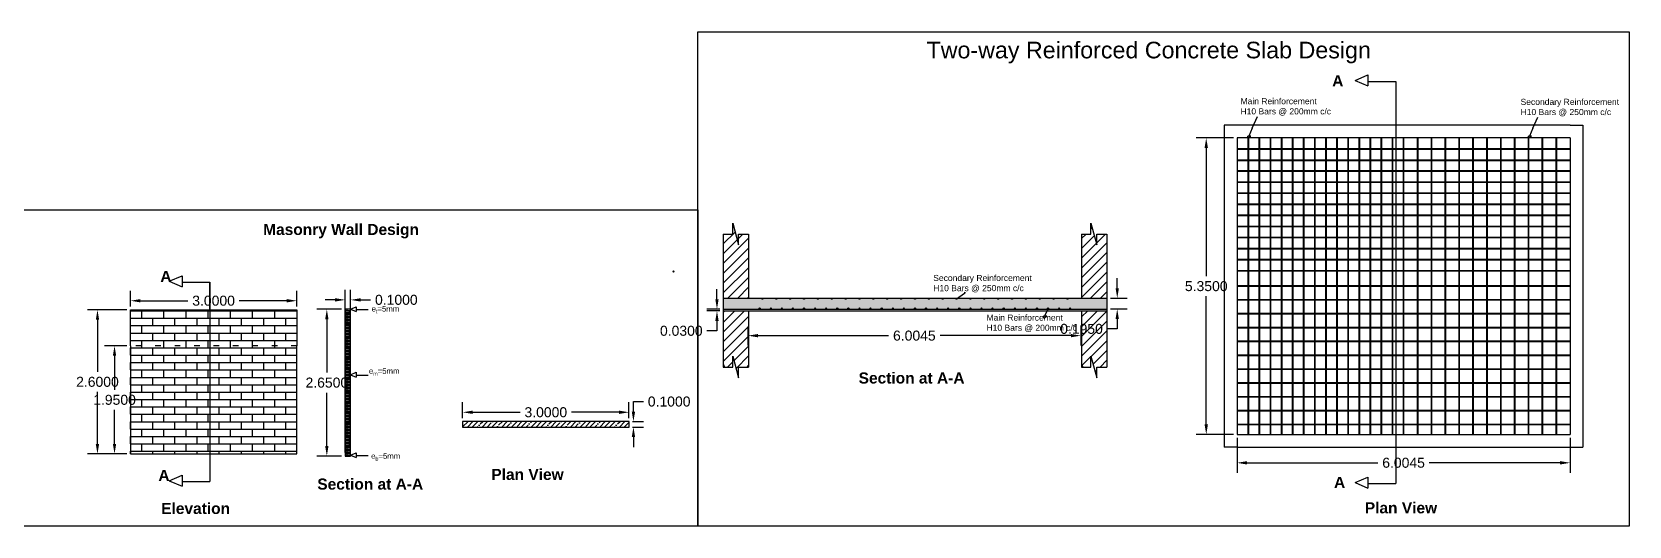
# Model space of a CAD drawing. Header units: inches. Extents: x 16.9 to 90.4, y 6.4 to 23.7.
# Drawn here: x 61.56 to 90.36, y 6.43 to 15.35 of the extents above; entities that cross this region are included whole.
import ezdxf

# ---------------------------------------------------------------- set-up
doc = ezdxf.new("R2010")
doc.units = ezdxf.units.IN
doc.header["$MEASUREMENT"] = 0
doc.linetypes.add('DOT', pattern=[0.25, 0, -0.25])
doc.styles.get("Standard").update_dxf_attribs({"font": 'arial.ttf'})
doc.dimstyles.get("Standard").update_dxf_attribs({"dimtxt": 0.18, "dimasz": 0.18, "dimexe": 0.18, "dimexo": 0.0625, "dimgap": 0.09, "dimtad": 0, "dimtih": 1, "dimtoh": 1, "dimdec": 4, "dimzin": 0, "dimdsep": 46, "dimtxsty": 'Standard', "dimcen": 0.09, "dimadec": 0, "dimazin": 0, "dimtfac": 1, "dimtdec": 4, "dimtofl": 0, "dimtmove": 0, "dimatfit": 3, "dimfxl": 1, "dimtolj": 1, "dimtzin": 0, "dimarcsym": 0})
pattern_1 = [(50, (-12.97173, -3.87998), (0.10758903, -0.00941282), [0.01125, -0.12375]), (355, (-12.97173, -3.87998), (-0.0208127, 0.11282882), [0.009, -0.099]), (100.45144, (-12.96277, -3.88076), (0.08677633, 0.103416), [0.00956103, -0.10517132]), (46.1842, (-12.97173, -3.84998), (0.1600862, -0.0248279), [0.016875, -0.185625]), (96.63564, (-12.95839, -3.85205), (0.1401993, 0.1461178), [0.01434155, -0.15775706]), (351.18416, (-12.97173, -3.84998), (0.1401993, 0.1461178), [0.0135, -0.1485]), (21, (-12.95673, -3.85748), (0.08953606, -0.06039283), [0.01125, -0.12375]), (326, (-12.95673, -3.85748), (0.0364973, 0.10877251), [0.009, -0.099]), (71.45144, (-12.94927, -3.86251), (0.12603336, 0.04837967), [0.00956103, -0.10517132]), (37.5, (-12.971733, -3.87998), (0.001823978, 0.049934078), [0, -0.0978, 0, -0.1005, 0, -0.099375]), (7.5, (-12.97173, -3.87998), (0.03946043, 0.059161757), [0, -0.0573, 0, -0.09555, 0, -0.037875]), (327.5, (-13.005183, -3.87998), (0.080073365, -0.00338323), [0, -0.0375, 0, -0.117, 0, -0.15525]), (317.5, (-13.02018, -3.87998), (0.087477925, 0.015015747), [0, -0.04875, 0, -0.0777, 0, -0.11025])]

# ---------------------------------------------------------------- blocks, each defined once
blk = doc.blocks.new('*D43')
at = {"color": 0, "lineweight": -2, "transparency": 16777216}
for p, q in [((63.276, 9.687), (62.873, 9.687)), ((63.053, 9.507), (63.053, 8.894)), ((63.053, 7.917), (63.053, 8.53)), ((63.276, 7.737), (62.873, 7.737))]:
    blk.add_line(p, q, dxfattribs=at)
at = {"color": 0, "transparency": 16777216}
for points in [[(63.023, 9.507), (63.083, 9.507), (63.053, 9.687)], [(63.023, 7.917), (63.083, 7.917), (63.053, 7.737)]]:
    blk.add_solid(points, dxfattribs=at)
at = {"layer": 'Defpoints', "color": 0, "transparency": 16777216}
for p in [(63.339, 9.687), (63.053, 7.737), (63.339, 7.737)]:
    blk.add_point(p, dxfattribs=at)
at = {"color": 0, "transparency": 16777216, "insert": (63.053, 8.712), "char_height": 0.18, "attachment_point": 5}
blk.add_mtext('\\A1;1.9500', dxfattribs=at)
blk = doc.blocks.new('*D44')
at = {"color": 0, "lineweight": -2, "transparency": 16777216}
for p, q in [((63.276, 10.337), (62.565, 10.337)), ((62.745, 10.157), (62.745, 9.219)), ((62.745, 7.917), (62.745, 8.855)), ((63.276, 7.737), (62.565, 7.737))]:
    blk.add_line(p, q, dxfattribs=at)
at = {"color": 0, "transparency": 16777216}
for points in [[(62.715, 10.157), (62.775, 10.157), (62.745, 10.337)], [(62.715, 7.917), (62.775, 7.917), (62.745, 7.737)]]:
    blk.add_solid(points, dxfattribs=at)
at = {"layer": 'Defpoints', "color": 0, "transparency": 16777216}
for p in [(63.339, 10.337), (62.745, 7.737), (63.339, 7.737)]:
    blk.add_point(p, dxfattribs=at)
at = {"color": 0, "transparency": 16777216, "insert": (62.745, 9.037), "char_height": 0.18, "attachment_point": 5}
blk.add_mtext('\\A1;2.6000', dxfattribs=at)
blk = doc.blocks.new('*D30')
at = {"color": 0, "lineweight": -2, "transparency": 16777216}
for p, q in [((63.339, 10.399), (63.339, 10.681)), ((66.339, 10.399), (66.339, 10.681)), ((63.519, 10.501), (64.375, 10.501)), ((66.159, 10.501), (65.302, 10.501))]:
    blk.add_line(p, q, dxfattribs=at)
at = {"color": 0, "transparency": 16777216}
for points in [[(63.519, 10.531), (63.519, 10.471), (63.339, 10.501)], [(66.159, 10.531), (66.159, 10.471), (66.339, 10.501)]]:
    blk.add_solid(points, dxfattribs=at)
at = {"layer": 'Defpoints', "color": 0, "transparency": 16777216}
for p in [(66.339, 10.501), (63.339, 10.337), (66.339, 10.337)]:
    blk.add_point(p, dxfattribs=at)
at = {"color": 0, "transparency": 16777216, "insert": (64.839, 10.501), "char_height": 0.18, "attachment_point": 5}
blk.add_mtext('\\A1;3.0000', dxfattribs=at)
blk = doc.blocks.new('*D31')
at = {"color": 0, "lineweight": -2, "transparency": 16777216}
for p, q in [((67.148, 10.348), (66.701, 10.348)), ((66.881, 10.168), (66.881, 9.205)), ((66.881, 7.878), (66.881, 8.841)), ((67.148, 7.698), (66.701, 7.698))]:
    blk.add_line(p, q, dxfattribs=at)
at = {"color": 0, "transparency": 16777216}
for points in [[(66.851, 10.168), (66.911, 10.168), (66.881, 10.348)], [(66.851, 7.878), (66.911, 7.878), (66.881, 7.698)]]:
    blk.add_solid(points, dxfattribs=at)
at = {"layer": 'Defpoints', "color": 0, "transparency": 16777216}
for p in [(67.21, 10.348), (66.881, 7.698), (67.21, 7.698)]:
    blk.add_point(p, dxfattribs=at)
at = {"color": 0, "transparency": 16777216, "insert": (66.881, 9.023), "char_height": 0.18, "attachment_point": 5}
blk.add_mtext('\\A1;2.6500', dxfattribs=at)
blk = doc.blocks.new('*D32')
at = {"color": 0, "lineweight": -2, "transparency": 16777216}
for p, q in [((69.329, 8.384), (69.329, 8.668)), ((72.329, 8.384), (72.329, 8.668)), ((69.509, 8.488), (70.366, 8.488)), ((72.149, 8.488), (71.293, 8.488))]:
    blk.add_line(p, q, dxfattribs=at)
at = {"color": 0, "transparency": 16777216}
for points in [[(69.509, 8.518), (69.509, 8.458), (69.329, 8.488)], [(72.149, 8.518), (72.149, 8.458), (72.329, 8.488)]]:
    blk.add_solid(points, dxfattribs=at)
at = {"layer": 'Defpoints', "color": 0, "transparency": 16777216}
for p in [(69.329, 8.488), (69.329, 8.321), (72.329, 8.321)]:
    blk.add_point(p, dxfattribs=at)
at = {"color": 0, "transparency": 16777216, "insert": (70.829, 8.488), "char_height": 0.18, "attachment_point": 5}
blk.add_mtext('\\A1;3.0000', dxfattribs=at)
blk = doc.blocks.new('*D33')
at = {"color": 0, "lineweight": -2, "transparency": 16777216}
for p, q in [((72.409, 8.501), (72.409, 8.681)), ((72.409, 8.681), (72.589, 8.681)), ((72.392, 8.321), (72.589, 8.321)), ((72.392, 8.221), (72.589, 8.221)), ((72.409, 8.041), (72.409, 7.861))]:
    blk.add_line(p, q, dxfattribs=at)
at = {"color": 0, "transparency": 16777216}
for points in [[(72.379, 8.501), (72.439, 8.501), (72.409, 8.321)], [(72.379, 8.041), (72.439, 8.041), (72.409, 8.221)]]:
    blk.add_solid(points, dxfattribs=at)
at = {"layer": 'Defpoints', "color": 0, "transparency": 16777216}
for p in [(72.329, 8.321), (72.329, 8.221), (72.409, 8.321)]:
    blk.add_point(p, dxfattribs=at)
at = {"color": 0, "transparency": 16777216, "insert": (73.053, 8.681), "char_height": 0.18, "attachment_point": 5}
blk.add_mtext('\\A1;0.1000', dxfattribs=at)
blk = doc.blocks.new('*D34')
at = {"color": 0, "lineweight": -2, "transparency": 16777216}
for p, q in [((67.21, 7.761), (67.21, 10.697)), ((67.31, 7.761), (67.31, 10.697)), ((67.03, 10.517), (66.85, 10.517)), ((67.49, 10.517), (67.67, 10.517))]:
    blk.add_line(p, q, dxfattribs=at)
at = {"color": 0, "transparency": 16777216}
for points in [[(67.03, 10.547), (67.03, 10.487), (67.21, 10.517)], [(67.49, 10.547), (67.49, 10.487), (67.31, 10.517)]]:
    blk.add_solid(points, dxfattribs=at)
at = {"layer": 'Defpoints', "color": 0, "transparency": 16777216}
for p in [(67.31, 10.517), (67.21, 7.698), (67.31, 7.698)]:
    blk.add_point(p, dxfattribs=at)
at = {"color": 0, "transparency": 16777216, "insert": (68.134, 10.517), "char_height": 0.18, "attachment_point": 5}
blk.add_mtext('\\A1;0.1000', dxfattribs=at)
blk = doc.blocks.new('*D29')
at = {"color": 0, "lineweight": -2, "transparency": 16777216}
for p, q in [((74.472, 10.038), (74.472, 9.691)), ((74.652, 9.871), (77.009, 9.871)), ((80.296, 9.871), (77.939, 9.871)), ((80.476, 10.038), (80.476, 9.691))]:
    blk.add_line(p, q, dxfattribs=at)
at = {"color": 0, "transparency": 16777216}
for points in [[(74.652, 9.901), (74.652, 9.841), (74.472, 9.871)], [(80.296, 9.901), (80.296, 9.841), (80.476, 9.871)]]:
    blk.add_solid(points, dxfattribs=at)
at = {"layer": 'Defpoints', "color": 0, "transparency": 16777216}
for p in [(74.472, 10.1), (80.476, 10.1), (80.476, 9.871)]:
    blk.add_point(p, dxfattribs=at)
at = {"color": 0, "transparency": 16777216, "insert": (77.474, 9.871), "char_height": 0.18, "attachment_point": 5}
blk.add_mtext('\\A1;6.0045', dxfattribs=at)
blk = doc.blocks.new('*D50')
at = {"color": 0, "lineweight": -2, "transparency": 16777216}
for p, q in [((81.132, 10.728), (81.132, 10.908)), ((81.008, 10.548), (81.312, 10.548)), ((81.008, 10.353), (81.312, 10.353)), ((81.132, 10.173), (81.132, 9.993)), ((81.132, 9.993), (80.952, 9.993))]:
    blk.add_line(p, q, dxfattribs=at)
at = {"color": 0, "transparency": 16777216}
for points in [[(81.102, 10.728), (81.162, 10.728), (81.132, 10.548)], [(81.102, 10.173), (81.162, 10.173), (81.132, 10.353)]]:
    blk.add_solid(points, dxfattribs=at)
at = {"layer": 'Defpoints', "color": 0, "transparency": 16777216}
for p in [(80.945, 10.548), (80.945, 10.353), (81.132, 10.353)]:
    blk.add_point(p, dxfattribs=at)
at = {"color": 0, "transparency": 16777216, "insert": (80.488, 9.993), "char_height": 0.18, "attachment_point": 5}
blk.add_mtext('\\A1;0.1950', dxfattribs=at)
blk = doc.blocks.new('*D51')
at = {"color": 0, "lineweight": -2, "transparency": 16777216}
for p, q in [((73.915, 10.528), (73.915, 10.708)), ((73.966, 10.348), (73.735, 10.348)), ((73.966, 10.318), (73.735, 10.318)), ((73.915, 10.138), (73.915, 9.958)), ((73.915, 9.958), (73.735, 9.958))]:
    blk.add_line(p, q, dxfattribs=at)
at = {"color": 0, "transparency": 16777216}
for points in [[(73.885, 10.528), (73.945, 10.528), (73.915, 10.348)], [(73.885, 10.138), (73.945, 10.138), (73.915, 10.318)]]:
    blk.add_solid(points, dxfattribs=at)
at = {"layer": 'Defpoints', "color": 0, "transparency": 16777216}
for p in [(73.915, 10.318), (74.028, 10.348), (74.028, 10.318)]:
    blk.add_point(p, dxfattribs=at)
at = {"color": 0, "transparency": 16777216, "insert": (73.272, 9.958), "char_height": 0.18, "attachment_point": 5}
blk.add_mtext('\\A1;0.0300', dxfattribs=at)
blk = doc.blocks.new('*D52')
at = {"color": 0, "lineweight": -2, "transparency": 16777216}
for p, q in [((83.292, 8.027), (83.292, 7.396)), ((89.297, 8.027), (89.297, 7.396)), ((83.472, 7.576), (85.83, 7.576)), ((89.117, 7.576), (86.759, 7.576))]:
    blk.add_line(p, q, dxfattribs=at)
at = {"color": 0, "transparency": 16777216}
for points in [[(83.472, 7.606), (83.472, 7.546), (83.292, 7.576)], [(89.117, 7.606), (89.117, 7.546), (89.297, 7.576)]]:
    blk.add_solid(points, dxfattribs=at)
at = {"layer": 'Defpoints', "color": 0, "transparency": 16777216}
for p in [(83.292, 8.089), (89.297, 8.089), (89.297, 7.576)]:
    blk.add_point(p, dxfattribs=at)
at = {"color": 0, "transparency": 16777216, "insert": (86.295, 7.576), "char_height": 0.18, "attachment_point": 5}
blk.add_mtext('\\A1;6.0045', dxfattribs=at)
blk = doc.blocks.new('*D53')
at = {"color": 0, "lineweight": -2, "transparency": 16777216}
for p, q in [((83.23, 13.439), (82.557, 13.439)), ((82.737, 13.259), (82.737, 10.946)), ((82.737, 8.269), (82.737, 10.582)), ((83.23, 8.089), (82.557, 8.089))]:
    blk.add_line(p, q, dxfattribs=at)
at = {"color": 0, "transparency": 16777216}
for points in [[(82.707, 13.259), (82.767, 13.259), (82.737, 13.439)], [(82.707, 8.269), (82.767, 8.269), (82.737, 8.089)]]:
    blk.add_solid(points, dxfattribs=at)
at = {"layer": 'Defpoints', "color": 0, "transparency": 16777216}
for p in [(83.292, 13.439), (82.737, 8.089), (83.292, 8.089)]:
    blk.add_point(p, dxfattribs=at)
at = {"color": 0, "transparency": 16777216, "insert": (82.737, 10.764), "char_height": 0.18, "attachment_point": 5}
blk.add_mtext('\\A1;5.3500', dxfattribs=at)

msp = doc.modelspace()

# ---------------------------------------------------------------- hatches: boundary and pattern name
at = {"transparency": 33554684}
h = msp.add_hatch(dxfattribs=at)
h.set_pattern_fill('ANSI31', color=256)
h.set_pattern_definition([(45, (-12.97173, -3.87998), (-0.08838835, 0.08838835), [])])
h.paths.add_polyline_path([(74.02844, 10.54815), (74.48468, 10.54815), (74.48468, 11.70315), (74.30506, 11.70315), (74.30506, 11.51248), (74.19826, 11.90082), (74.19826, 11.70315), (74.02844, 11.70315)])
h.paths.add_polyline_path([(74.02844, 9.36495), (74.05335, 9.30322), (74.19826, 9.30322), (74.19826, 9.50089), (74.30506, 9.11254), (74.30506, 9.30322), (74.48468, 9.30322), (74.48468, 10.31815), (74.02844, 10.31815)])
h.paths.add_polyline_path([(80.48918, 10.54815), (80.94542, 10.54815), (80.94542, 11.70315), (80.7658, 11.70315), (80.7658, 11.51248), (80.65901, 11.90082), (80.65901, 11.70315), (80.48918, 11.70315)])
h.paths.add_polyline_path([(80.48918, 9.36495), (80.51409, 9.30322), (80.65901, 9.30322), (80.65901, 9.50089), (80.7658, 9.11254), (80.7658, 9.30322), (80.94542, 9.30322), (80.94542, 10.31815), (80.48918, 10.31815)])
h = msp.add_hatch(dxfattribs=at)
h.set_pattern_fill('AR-CONC', color=256, scale=0.015)
h.set_pattern_definition(pattern_1)
h.paths.add_polyline_path([(80.94542, 10.54815), (74.02844, 10.54815), (74.02844, 10.35315), (80.94542, 10.35315)])
h = msp.add_hatch(dxfattribs=at)
h.set_pattern_fill('AR-CONC', color=256, scale=0.015)
h.set_pattern_definition(pattern_1)
h.paths.add_polyline_path([(80.94542, 10.54815), (74.48468, 10.54815), (74.48468, 10.35315), (80.94542, 10.35315)])
h = msp.add_hatch(dxfattribs=at)
h.set_pattern_fill('AR-BRSTD', color=256, scale=0.05)
h.set_pattern_definition([(0, (9.74223, -2.7496), (0, 0.13335), []), (90, (9.74223, -2.7496), (-0.2, 0.13335), [0.13335, -0.13335])])
h.paths.add_polyline_path([(64.77022, 9.68666), (63.33859, 9.68666), (63.33859, 7.73666), (64.77022, 7.73666)])
h.paths.add_polyline_path([(66.33859, 9.68666), (64.77022, 9.68666), (64.77022, 7.73666), (66.33859, 7.73666)])
h.paths.add_polyline_path([(64.77022, 10.33666), (63.33859, 10.33666), (63.33859, 9.68666), (64.77022, 9.68666)])
h.paths.add_polyline_path([(66.33859, 10.33666), (64.77022, 10.33666), (64.77022, 9.68666), (66.33859, 9.68666)])
h = msp.add_hatch(dxfattribs=at)
h.set_pattern_fill('AR-BRSTD', color=256, scale=0.01)
h.set_pattern_definition([(0, (7.410066, -1.197195), (0, 0.02667), []), (90, (7.410066, -1.197195), (-0.04, 0.02667), [0.02667, -0.02667])])
h.paths.add_polyline_path([(67.21027, 7.69801), (67.31027, 7.69801), (67.31027, 10.34801), (67.21027, 10.34801)])
h = msp.add_hatch(dxfattribs=at)
h.set_pattern_fill('ANSI35', color=256, scale=0.5)
h.set_pattern_definition([(45, (9.74223, -2.7496), (-0.08838835, 0.08838835), []), (45, (9.83061, -2.7496), (-0.08838835, 0.08838835), [0.15625, -0.03125, 0, -0.03125])])
h.paths.add_polyline_path([(72.32939, 8.22145), (72.32939, 8.32145), (69.32939, 8.32145), (69.32939, 8.22145)])

# ---------------------------------------------------------------- linework, layer by layer
for p, q in [((85.41982, 14.4752), (85.65297, 14.57632)), ((85.41982, 14.4752), (85.65297, 14.37776)), ((85.65297, 14.57632), (85.65297, 14.37776)), ((85.65297, 14.46015), (86.15297, 14.46015)), ((86.15297, 14.46015), (86.15297, 7.20302)), ((83.56601, 13.61625), (83.6603, 13.82864)), ((83.06237, 13.66912), (83.06237, 7.85912)), ((83.29237, 13.66912), (83.06237, 13.66912)), ((89.29687, 13.66912), (83.29237, 13.66912)), ((83.56601, 13.61625), (83.50278, 13.47382)), ((88.62798, 13.61643), (88.56475, 13.474)), ((88.62798, 13.61643), (88.71668, 13.81622)), ((89.29687, 13.66912), (89.52687, 13.66912)), ((89.52687, 13.66912), (89.52687, 7.85912)), ((83.29237, 13.43912), (83.29237, 8.08912)), ((89.29687, 13.43912), (83.29237, 13.43912)), ((89.29687, 13.43912), (83.29237, 13.43912)), ((83.48737, 13.43912), (83.48671, 13.47382)), ((83.5412, 13.47382), (83.48671, 13.47382)), ((83.48737, 13.43912), (83.5412, 13.47382)), ((83.48737, 13.43912), (83.48737, 13.23412)), ((83.49737, 13.43912), (83.49737, 13.23412)), ((83.68737, 13.43912), (83.68737, 13.24412)), ((83.69737, 13.43912), (83.69737, 13.24412)), ((83.88737, 13.43912), (83.88737, 8.08912)), ((83.89737, 13.43912), (83.89737, 8.08912)), ((84.08737, 13.43912), (84.08737, 8.08912)), ((84.09737, 13.43912), (84.09737, 8.08912)), ((84.28737, 13.43912), (84.28737, 8.08912)), ((84.29737, 13.43912), (84.29737, 8.08912)), ((84.48737, 13.43912), (84.48737, 8.08912)), ((84.49737, 13.43912), (84.49737, 8.08912)), ((84.68737, 13.43912), (84.68737, 8.08912)), ((84.69737, 13.43912), (84.69737, 8.08912)), ((84.69737, 13.43912), (84.69737, 8.08912)), ((84.88737, 13.43912), (84.88737, 8.08912)), ((84.89737, 13.43912), (84.89737, 8.08912)), ((85.08737, 13.43912), (85.08737, 8.08912)), ((85.09737, 13.43912), (85.09737, 8.08912)), ((85.28737, 13.43912), (85.28737, 8.08912)), ((85.29737, 13.43912), (85.29737, 8.08912)), ((85.48737, 13.43912), (85.48737, 8.08912)), ((85.49737, 13.43912), (85.49737, 8.08912)), ((85.49737, 13.43912), (85.49737, 8.08912)), ((85.68737, 13.43912), (85.68737, 8.08912)), ((85.69737, 13.43912), (85.69737, 8.08912)), ((85.88737, 13.43912), (85.88737, 8.08912)), ((85.89737, 13.43912), (85.89737, 8.08912)), ((86.08737, 13.43912), (86.08737, 8.08912)), ((86.09737, 13.43912), (86.09737, 8.08912)), ((86.28462, 13.43912), (86.28462, 8.08912)), ((86.29462, 13.43912), (86.29462, 8.08912)), ((86.53962, 13.43912), (86.53962, 8.08912)), ((86.54962, 13.43912), (86.54962, 8.08912)), ((86.78962, 13.43912), (86.78962, 8.08912)), ((86.79962, 13.43912), (86.79962, 8.08912)), ((87.03962, 13.43912), (87.03962, 8.08912)), ((87.04962, 13.43912), (87.04962, 8.08912)), ((87.28962, 13.43912), (87.28962, 8.08912)), ((87.29962, 13.43912), (87.29962, 8.08912)), ((87.53962, 13.43912), (87.53962, 8.08912)), ((87.54962, 13.43912), (87.54962, 8.08912)), ((87.78962, 13.43912), (87.78962, 8.08912)), ((87.79962, 13.43912), (87.79962, 8.08912)), ((88.03962, 13.43912), (88.03962, 8.08912)), ((88.04962, 13.43912), (88.04962, 8.08912)), ((88.28962, 13.43912), (88.28962, 8.08912)), ((88.29962, 13.43912), (88.29962, 8.08912)), ((88.53962, 13.43912), (88.53962, 8.08912)), ((88.54935, 13.4393), (88.54868, 13.474)), ((88.60317, 13.474), (88.54868, 13.474)), ((88.54935, 13.4393), (88.60317, 13.474)), ((88.54962, 13.43912), (88.54962, 8.08912)), ((88.78962, 13.43912), (88.78962, 8.08912)), ((88.79962, 13.43912), (88.79962, 8.08912)), ((89.03962, 13.43912), (89.03962, 8.08912)), ((89.04962, 13.43912), (89.04962, 8.08912)), ((89.29687, 13.43912), (89.29687, 8.08912)), ((83.48737, 13.24412), (83.29237, 13.24412)), ((83.48737, 13.23412), (83.29237, 13.23412)), ((89.29687, 13.03912), (83.29237, 13.03912)), ((89.29687, 13.02912), (83.29237, 13.02912)), ((83.68737, 13.24412), (83.48737, 13.24412)), ((83.48737, 13.23412), (83.48737, 8.08912)), ((83.68737, 13.23412), (83.48737, 13.23412)), ((83.49737, 13.23412), (83.49737, 8.08912)), ((83.68737, 13.23412), (83.68737, 8.08912)), ((89.29687, 13.24412), (83.69737, 13.24412)), ((83.69737, 13.23412), (83.69737, 8.08912)), ((89.29687, 13.23412), (83.69737, 13.23412)), ((89.29687, 12.84412), (83.29237, 12.84412)), ((89.29687, 12.83412), (83.29237, 12.83412)), ((89.29687, 12.64412), (83.29237, 12.64412)), ((89.29687, 12.63412), (83.29237, 12.63412)), ((89.29687, 12.44412), (83.29237, 12.44412)), ((89.29687, 12.43412), (83.29237, 12.43412)), ((89.29687, 12.24412), (83.29237, 12.24412)), ((89.29687, 12.23412), (83.29237, 12.23412)), ((74.19826, 11.70315), (74.19826, 11.90082)), ((74.19826, 11.90082), (74.30506, 11.51248)), ((80.65901, 11.70315), (80.65901, 11.90082)), ((80.65901, 11.90082), (80.7658, 11.51248)), ((89.29687, 12.04412), (83.29237, 12.04412)), ((89.29687, 12.03412), (83.29237, 12.03412)), ((89.29687, 11.84412), (83.29237, 11.84412)), ((89.29687, 11.83412), (83.29237, 11.83412)), ((74.02844, 11.70315), (74.02844, 9.30322)), ((74.02844, 11.70315), (74.19826, 11.70315)), ((74.30506, 11.70315), (74.48468, 11.70315)), ((74.30506, 11.51248), (74.30506, 11.70315)), ((74.48468, 11.70315), (74.48468, 10.54815)), ((74.48468, 11.70315), (74.48482, 11.70315)), ((80.48918, 11.70315), (80.48918, 10.54815)), ((80.48918, 11.70315), (80.65901, 11.70315)), ((80.7658, 11.70315), (80.94542, 11.70315)), ((80.7658, 11.51248), (80.7658, 11.70315)), ((80.94542, 11.70315), (80.94542, 10.57315)), ((80.94542, 11.70315), (80.94542, 9.30322)), ((80.94542, 11.70315), (80.94556, 11.70315)), ((89.29687, 11.64412), (83.29237, 11.64412)), ((89.29687, 11.63412), (83.29237, 11.63412)), ((89.29687, 11.44412), (83.29237, 11.44412)), ((89.29687, 11.43412), (83.29237, 11.43412)), ((89.29687, 11.24412), (83.29237, 11.24412)), ((89.29687, 11.23412), (83.29237, 11.23412)), ((64.03707, 10.85171), (64.27022, 10.95283)), ((64.27022, 10.95283), (64.27022, 10.75427)), ((73.12134, 11.02984), (73.14134, 11.02984)), ((73.13134, 11.02984), (73.13134, 11.03984)), ((73.13134, 11.02984), (73.13134, 11.01984)), ((89.29687, 11.04412), (83.29237, 11.04412)), ((89.29687, 11.03412), (83.29237, 11.03412)), ((64.03707, 10.85171), (64.27022, 10.75427)), ((64.27022, 10.83666), (64.77022, 10.83666)), ((64.77022, 10.83666), (64.77022, 7.23666)), ((64.77022, 10.33666), (64.77022, 10.83666)), ((89.29687, 10.76912), (83.29237, 10.76912)), ((89.29687, 10.75912), (83.29237, 10.75912)), ((67.31027, 10.34801), (67.41083, 10.39162)), ((67.41083, 10.39162), (67.41083, 10.30598)), ((74.02844, 10.54815), (80.94542, 10.54815)), ((74.68468, 10.36315), (74.68468, 10.37315)), ((74.72468, 10.53819), (74.74468, 10.53819)), ((74.73468, 10.53819), (74.73468, 10.54819)), ((74.73468, 10.53819), (74.73468, 10.52819)), ((74.88468, 10.36315), (74.88468, 10.37315)), ((74.97468, 10.53819), (74.99468, 10.53819)), ((74.98468, 10.53819), (74.98468, 10.54819)), ((74.98468, 10.53819), (74.98468, 10.52819)), ((75.08468, 10.36315), (75.08468, 10.37315)), ((75.22468, 10.53819), (75.24468, 10.53819)), ((75.23468, 10.53819), (75.23468, 10.54819)), ((75.23468, 10.53819), (75.23468, 10.52819)), ((75.28468, 10.36315), (75.28468, 10.37315)), ((75.47468, 10.53819), (75.49468, 10.53819)), ((75.48468, 10.53819), (75.48468, 10.54819)), ((75.48468, 10.53819), (75.48468, 10.52819)), ((75.48468, 10.36315), (75.48468, 10.37315)), ((75.68468, 10.36315), (75.68468, 10.37315)), ((75.72468, 10.53819), (75.74468, 10.53819)), ((75.73468, 10.53819), (75.73468, 10.54819)), ((75.73468, 10.53819), (75.73468, 10.52819)), ((75.88468, 10.36315), (75.88468, 10.37315)), ((75.97468, 10.53819), (75.99468, 10.53819)), ((75.98468, 10.53819), (75.98468, 10.54819)), ((75.98468, 10.53819), (75.98468, 10.52819)), ((76.08468, 10.36315), (76.08468, 10.37315)), ((76.22468, 10.53819), (76.24468, 10.53819)), ((76.23468, 10.53819), (76.23468, 10.54819)), ((76.23468, 10.53819), (76.23468, 10.52819)), ((76.28468, 10.36315), (76.28468, 10.37315)), ((76.47468, 10.53819), (76.49468, 10.53819)), ((76.48468, 10.53819), (76.48468, 10.54819)), ((76.48468, 10.53819), (76.48468, 10.52819)), ((76.48468, 10.36315), (76.48468, 10.37315)), ((76.68468, 10.36315), (76.68468, 10.37315)), ((76.72468, 10.53819), (76.74468, 10.53819)), ((76.73468, 10.53819), (76.73468, 10.54819)), ((76.73468, 10.53819), (76.73468, 10.52819)), ((76.88468, 10.36315), (76.88468, 10.37315)), ((76.97468, 10.53819), (76.99468, 10.53819)), ((76.98468, 10.53819), (76.98468, 10.54819)), ((76.98468, 10.53819), (76.98468, 10.52819)), ((77.08468, 10.36315), (77.08468, 10.37315)), ((77.22468, 10.53819), (77.24468, 10.53819)), ((77.23468, 10.53819), (77.23468, 10.54819)), ((77.23468, 10.53819), (77.23468, 10.52819)), ((77.28468, 10.36315), (77.28468, 10.37315)), ((77.47468, 10.53819), (77.49468, 10.53819)), ((77.48468, 10.53819), (77.48468, 10.54819)), ((77.48468, 10.53819), (77.48468, 10.52819)), ((77.48468, 10.36315), (77.48468, 10.37315)), ((77.68468, 10.36315), (77.68468, 10.37315)), ((77.72468, 10.53819), (77.74468, 10.53819)), ((77.73468, 10.53819), (77.73468, 10.54819)), ((77.73468, 10.53819), (77.73468, 10.52819)), ((77.88468, 10.36315), (77.88468, 10.37315)), ((77.97468, 10.53819), (77.99468, 10.53819)), ((77.98468, 10.53819), (77.98468, 10.54819)), ((77.98468, 10.53819), (77.98468, 10.52819)), ((78.08468, 10.36315), (78.08468, 10.37315)), ((78.22468, 10.53819), (78.24468, 10.53819)), ((78.23432, 10.53756), (78.37591, 10.64082)), ((78.23468, 10.53819), (78.23468, 10.54819)), ((78.23468, 10.53819), (78.23468, 10.52819)), ((78.28468, 10.36315), (78.28468, 10.37315)), ((78.38574, 10.64793), (78.36981, 10.64345)), ((78.37217, 10.64509), (78.38179, 10.63411)), ((78.3878, 10.64949), (78.38179, 10.63411)), ((78.47468, 10.53819), (78.49468, 10.53819)), ((78.48468, 10.53819), (78.48468, 10.54819)), ((78.48468, 10.53819), (78.48468, 10.52819)), ((78.48468, 10.36315), (78.48468, 10.37315)), ((78.68468, 10.36315), (78.68468, 10.37315)), ((78.72468, 10.53819), (78.74468, 10.53819)), ((78.73468, 10.53819), (78.73468, 10.54819)), ((78.73468, 10.53819), (78.73468, 10.52819)), ((78.88468, 10.36315), (78.88468, 10.37315)), ((78.97468, 10.53819), (78.99468, 10.53819)), ((78.98468, 10.53819), (78.98468, 10.54819)), ((78.98468, 10.53819), (78.98468, 10.52819)), ((79.08468, 10.36315), (79.08468, 10.37315)), ((79.22468, 10.53819), (79.24468, 10.53819)), ((79.23468, 10.53819), (79.23468, 10.54819)), ((79.23468, 10.53819), (79.23468, 10.52819)), ((79.28468, 10.36315), (79.28468, 10.37315)), ((79.47468, 10.53819), (79.49468, 10.53819)), ((79.48468, 10.53819), (79.48468, 10.54819)), ((79.48468, 10.53819), (79.48468, 10.52819)), ((79.48468, 10.36315), (79.48468, 10.37315)), ((79.68468, 10.36315), (79.68468, 10.37315)), ((79.72468, 10.53819), (79.74468, 10.53819)), ((79.73468, 10.53819), (79.73468, 10.54819)), ((79.73468, 10.53819), (79.73468, 10.52819)), ((79.88468, 10.36315), (79.88468, 10.37315)), ((79.97468, 10.53819), (79.99468, 10.53819)), ((79.98468, 10.53819), (79.98468, 10.54819)), ((79.98468, 10.53819), (79.98468, 10.52819)), ((80.08468, 10.36315), (80.08468, 10.37315)), ((80.22468, 10.53819), (80.24468, 10.53819)), ((80.23468, 10.53819), (80.23468, 10.54819)), ((80.23468, 10.53819), (80.23468, 10.52819)), ((80.28468, 10.36315), (80.28468, 10.37315)), ((89.29687, 10.51912), (83.29237, 10.51912)), ((89.29687, 10.50912), (83.29237, 10.50912)), ((63.33859, 9.68666), (63.33859, 10.33666)), ((63.33859, 10.33666), (66.33859, 10.33666)), ((66.33859, 10.33666), (66.33859, 9.68666)), ((67.31027, 10.34801), (67.41083, 10.30598)), ((67.41083, 10.34152), (67.6265, 10.34152)), ((74.02844, 10.34815), (80.94542, 10.34815)), ((74.02844, 10.31815), (80.94542, 10.31815)), ((74.48468, 10.31815), (74.48468, 9.30322)), ((74.67468, 10.36315), (74.69468, 10.36315)), ((74.68468, 10.35315), (74.68468, 10.36315)), ((74.68468, 10.36315), (74.68468, 10.35315)), ((74.68468, 10.35315), (74.68468, 10.35315)), ((74.87468, 10.36315), (74.89468, 10.36315)), ((74.88468, 10.36315), (74.88468, 10.35315)), ((75.07468, 10.36315), (75.09468, 10.36315)), ((75.08468, 10.36315), (75.08468, 10.35315)), ((75.27468, 10.36315), (75.29468, 10.36315)), ((75.28468, 10.36315), (75.28468, 10.35315)), ((75.47468, 10.36315), (75.49468, 10.36315)), ((75.48468, 10.36315), (75.48468, 10.35315)), ((75.67468, 10.36315), (75.69468, 10.36315)), ((75.68468, 10.36315), (75.68468, 10.35315)), ((75.87468, 10.36315), (75.89468, 10.36315)), ((75.88468, 10.36315), (75.88468, 10.35315)), ((76.07468, 10.36315), (76.09468, 10.36315)), ((76.08468, 10.36315), (76.08468, 10.35315)), ((76.27468, 10.36315), (76.29468, 10.36315)), ((76.28468, 10.36315), (76.28468, 10.35315)), ((76.47468, 10.36315), (76.49468, 10.36315)), ((76.48468, 10.36315), (76.48468, 10.35315)), ((76.67468, 10.36315), (76.69468, 10.36315)), ((76.68468, 10.36315), (76.68468, 10.35315)), ((76.87468, 10.36315), (76.89468, 10.36315)), ((76.88468, 10.36315), (76.88468, 10.35315)), ((77.07468, 10.36315), (77.09468, 10.36315)), ((77.08468, 10.36315), (77.08468, 10.35315)), ((77.27468, 10.36315), (77.29468, 10.36315)), ((77.28468, 10.36315), (77.28468, 10.35315)), ((77.47468, 10.36315), (77.49468, 10.36315)), ((77.48468, 10.36315), (77.48468, 10.35315)), ((77.67468, 10.36315), (77.69468, 10.36315)), ((77.68468, 10.36315), (77.68468, 10.35315)), ((77.87468, 10.36315), (77.89468, 10.36315)), ((77.88468, 10.36315), (77.88468, 10.35315)), ((78.07468, 10.36315), (78.09468, 10.36315)), ((78.08468, 10.36315), (78.08468, 10.35315)), ((78.27468, 10.36315), (78.29468, 10.36315)), ((78.28468, 10.36315), (78.28468, 10.35315)), ((78.47468, 10.36315), (78.49468, 10.36315)), ((78.48468, 10.36315), (78.48468, 10.35315)), ((78.67468, 10.36315), (78.69468, 10.36315)), ((78.68468, 10.36315), (78.68468, 10.35315)), ((78.87468, 10.36315), (78.89468, 10.36315)), ((78.88468, 10.36315), (78.88468, 10.35315)), ((79.07468, 10.36315), (79.09468, 10.36315)), ((79.08468, 10.36315), (79.08468, 10.35315)), ((79.27468, 10.36315), (79.29468, 10.36315)), ((79.28468, 10.36315), (79.28468, 10.35315)), ((79.47468, 10.36315), (79.49468, 10.36315)), ((79.48468, 10.36315), (79.48468, 10.35315)), ((79.67468, 10.36315), (79.69468, 10.36315)), ((79.68468, 10.36315), (79.68468, 10.35315)), ((79.80604, 10.18602), (79.80538, 10.22072)), ((79.85987, 10.22072), (79.80538, 10.22072)), ((79.80604, 10.18602), (79.85987, 10.22072)), ((79.88468, 10.36315), (79.82145, 10.22072)), ((79.87468, 10.36315), (79.89468, 10.36315)), ((79.88468, 10.36315), (79.88468, 10.35315)), ((80.07468, 10.36315), (80.09468, 10.36315)), ((80.08468, 10.36315), (80.08468, 10.35315)), ((80.27468, 10.36315), (80.29468, 10.36315)), ((80.28468, 10.36315), (80.28468, 10.35315)), ((80.48918, 10.31815), (80.48918, 9.30322)), ((89.29687, 10.26912), (83.29237, 10.26912)), ((89.29687, 10.25912), (83.29237, 10.25912)), ((89.29687, 10.01912), (83.29237, 10.01912)), ((89.29687, 10.00912), (83.29237, 10.00912)), ((63.33859, 9.68666), (63.33859, 7.73666)), ((66.33859, 7.73666), (66.33859, 9.68666)), ((89.29687, 9.76912), (83.29237, 9.76912)), ((89.29687, 9.75912), (83.29237, 9.75912)), ((89.29687, 9.51912), (83.29237, 9.51912)), ((89.29687, 9.50912), (83.29237, 9.50912)), ((74.02844, 9.30322), (74.19826, 9.30322)), ((74.02868, 9.36434), (74.05335, 9.30322)), ((74.19826, 9.30322), (74.19826, 9.50089)), ((74.19826, 9.50089), (74.30506, 9.11254)), ((74.30506, 9.30322), (74.48468, 9.30322)), ((74.30506, 9.11254), (74.30506, 9.30322)), ((80.48918, 9.30322), (80.65901, 9.30322)), ((80.48942, 9.36434), (80.51409, 9.30322)), ((80.65901, 9.30322), (80.65901, 9.50089)), ((80.65901, 9.50089), (80.7658, 9.11254)), ((80.7658, 9.30322), (80.94542, 9.30322)), ((80.7658, 9.11254), (80.7658, 9.30322)), ((89.29687, 9.26912), (83.29237, 9.26912)), ((89.29687, 9.25912), (83.29237, 9.25912)), ((67.31027, 9.16686), (67.41083, 9.21047)), ((67.31027, 9.16686), (67.41083, 9.12483)), ((67.41083, 9.21047), (67.41083, 9.12483)), ((67.41083, 9.16037), (67.6265, 9.16037)), ((89.29687, 9.01912), (83.29237, 9.01912)), ((89.29687, 9.00912), (83.29237, 9.00912)), ((89.29687, 8.76912), (83.29237, 8.76912)), ((89.29687, 8.75912), (83.29237, 8.75912)), ((89.29687, 8.51912), (83.29237, 8.51912)), ((89.29687, 8.50912), (83.29237, 8.50912)), ((72.32939, 8.32145), (69.32939, 8.32145)), ((69.32939, 8.32145), (69.32939, 8.22145)), ((69.32939, 8.22145), (72.32939, 8.22145)), ((72.32939, 8.22145), (72.32939, 8.32145)), ((89.29687, 8.26912), (83.29237, 8.26912)), ((89.29687, 8.25912), (83.29237, 8.25912)), ((83.29237, 8.08912), (89.29687, 8.08912)), ((83.29237, 7.85912), (83.06237, 7.85912)), ((83.29237, 7.85912), (89.29687, 7.85912)), ((89.29687, 7.85912), (89.52687, 7.85912)), ((63.33859, 7.73666), (66.33859, 7.73666)), ((67.31027, 7.71272), (67.41083, 7.75633)), ((67.31027, 7.71272), (67.41083, 7.67069)), ((67.41083, 7.75633), (67.41083, 7.67069)), ((67.41083, 7.70623), (67.6265, 7.70623)), ((64.03707, 7.25171), (64.27022, 7.35283)), ((64.03707, 7.25171), (64.27022, 7.15427)), ((64.27022, 7.35283), (64.27022, 7.15427)), ((64.27022, 7.23666), (64.77022, 7.23666)), ((85.41982, 7.21806), (85.65297, 7.31918)), ((85.41982, 7.21806), (85.65297, 7.12063)), ((85.65297, 7.31918), (85.65297, 7.12063)), ((85.65297, 7.20302), (86.15297, 7.20302))]:
    msp.add_line(p, q)
at = {"linetype": 'DOT'}
msp.add_line((66.33859, 9.68666), (63.33859, 9.68666), dxfattribs=at)
for points in [[(73.56972, 15.35365), (90.36045, 15.35365), (90.36045, 6.43388), (73.56972, 6.43388)], [(60.82923, 12.14037), (73.56972, 12.14037), (73.56972, 6.43388), (60.82923, 6.43388)], [(67.21027, 10.34801), (67.21027, 7.69801), (67.31027, 7.69801), (67.31027, 10.34801)]]:
    msp.add_lwpolyline(points, close=True)
for centre in [(73.13136, 11.0298), (74.68471, 10.36311), (74.73471, 10.53815), (74.88471, 10.36311), (74.98471, 10.53815), (75.08471, 10.36311), (75.23471, 10.53815), (75.28471, 10.36311), (75.48471, 10.53815), (75.48471, 10.36311), (75.68471, 10.36311), (75.73471, 10.53815), (75.88471, 10.36311), (75.98471, 10.53815), (76.08471, 10.36311), (76.23471, 10.53815), (76.28471, 10.36311), (76.48471, 10.53815), (76.48471, 10.36311), (76.68471, 10.36311), (76.73471, 10.53815), (76.88471, 10.36311), (76.98471, 10.53815), (77.08471, 10.36311), (77.23471, 10.53815), (77.28471, 10.36311), (77.48471, 10.53815), (77.48471, 10.36311), (77.68471, 10.36311), (77.73471, 10.53815), (77.88471, 10.36311), (77.98471, 10.53815), (78.08471, 10.36311), (78.23471, 10.53815), (78.28471, 10.36311), (78.48471, 10.53815), (78.48471, 10.36311), (78.68471, 10.36311), (78.73471, 10.53815), (78.88471, 10.36311), (78.98471, 10.53815), (79.08471, 10.36311), (79.23471, 10.53815), (79.28471, 10.36311), (79.48471, 10.53815), (79.48471, 10.36311), (79.68471, 10.36311), (79.73471, 10.53815), (79.88471, 10.36311), (79.98471, 10.53815), (80.08471, 10.36311), (80.23471, 10.53815), (80.28471, 10.36311)]:
    msp.add_circle(centre, 0.01)

# ---------------------------------------------------------------- texts
at = {"attachment_point": 1}
for s, width, gutter_width, heights, insert, char_height in [('Two-way Reinforced Concrete Slab Design', 9.8010327, 1, [0], (77.6935, 15.17633), 0.3), ('{\\fArial|b1|i0|c0|p34;A}', 0.6152707, 1, [0], (85.0083, 14.57007), 0.2), ('Main Reinforcement ^JH10 Bars @ 200mm c/c', 2.3861948, 1.29175, [0.33272], (83.35439, 14.15821), 0.11), ('Secondary Reinforcement^JH10 Bars @ 250mm c/c ', 1.957806, 1.01948, [0.6414], (88.40422, 14.14579), 0.11), ('{\\fArial|b1|i0|c0|p34;Masonry Wall Design}', 5.0847987, 1, [0.2588], (65.73248, 11.88783), 0.2), ('{\\fArial|b1|i0|c0|p34;A}', 1.2817722, 1, [0], (63.87892, 11.04072), 0.2), ('Secondary Reinforcement^JH10 Bars @ 250mm c/c ', 1.8133004, 1.01948, [0.71505], (77.81465, 10.96751), 0.11), ('\\A1;e{\\H0.7x;\\S^ t;}=5mm', 0.5284982, 1, [0], (67.68859, 10.40674), 0.1), ('Main Reinforcement ^JH10 Bars @ 200mm c/c', 2.4154013, 1.29175, [0.36387], (78.77466, 10.25209), 0.11), ('\\A1;e{\\H0.7x;\\S^ m;}=5mm', 0.5347498, 1, [0], (67.63932, 9.28301), 0.1), ('{\\fArial|b1|i0|c0|p34;Section at A-A}', 1.9255988, 1, [0], (76.4694, 9.20693), 0.2), ('\\A1;e{\\H0.7x;\\S^ b;}=5mm', 0.1973081, 1, [0], (67.67919, 7.74853), 0.1), ('{\\fArial|b1|i0|c0|p34;A}', 0.6152707, 1, [0], (63.8439, 7.4488), 0.2), ('{\\fArial|b1|i0|c0|p34;A}', 0.6152707, 1, [0], (63.8439, 7.4488), 0.2), ('{\\fArial|b1|i0|c0|p34;Section at A-A}', 3.0672919, 1, [0], (66.7089, 7.29237), 0.2), ('{\\fArial|b1|i0|c0|p34;Plan View}', 2.6676599, 1, [0], (69.84655, 7.46661), 0.2), ('{\\fArial|b1|i0|c0|p34;A}', 0.6152707, 1, [0], (85.04094, 7.32211), 0.2), ('\\pxql;{\\fArial|b1|i0|c0|p34;Elevation}', 3.8894114, 1, [0], (63.89435, 6.85276), 0.2), ('{\\fArial|b1|i0|c0|p34;Plan View}', 2.665047, 1, [0], (85.59603, 6.86375), 0.2)]:
    msp.add_mtext_dynamic_manual_height_columns(s, width=width, gutter_width=gutter_width, heights=heights, dxfattribs=dict(at, insert=insert, char_height=char_height))

# ---------------------------------------------------------------- dimensions: what is measured, and where the dimension line sits
for base, p1, p2, picture, middle in [((82.73682, 8.08912), (83.29237, 13.43912), (83.29237, 8.08912), '*D53', (82.73682, 10.76412)), ((73.91546, 10.31815), (74.02844, 10.34815), (74.02844, 10.31815), '*D51', (73.27213, 9.95815)), ((81.13157, 10.35315), (80.94542, 10.54815), (80.94542, 10.35315), '*D50', (80.48824, 9.99315)), ((62.74473, 7.73666), (63.33859, 10.33666), (63.33859, 7.73666), '*D44', (62.74473, 9.03666)), ((66.88062, 7.69801), (67.21027, 10.34801), (67.21027, 7.69801), '*D31', (66.88062, 9.02301)), ((63.05324, 7.73666), (63.33859, 9.68666), (63.33859, 7.73666), '*D43', (63.05324, 8.71166)), ((72.40949, 8.32145), (72.32939, 8.22145), (72.32939, 8.32145), '*D33', (73.05282, 8.68145))]:
    dim = msp.add_linear_dim(base=base, p1=p1, p2=p2, angle=90, dimstyle='Standard')
    dim.commit()
    dim.dimension.update_dxf_attribs({"geometry": picture, "text_midpoint": middle})
for base, p1, p2, picture, middle in [((66.33859, 10.50054), (63.33859, 10.33666), (66.33859, 10.33666), '*D30', (64.83859, 10.50054)), ((67.31027, 10.51709), (67.21027, 7.69801), (67.31027, 7.69801), '*D34', (68.13359, 10.51709)), ((80.47637, 9.87099), (74.47187, 10.10038), (80.47637, 10.10038), '*D29', (77.47412, 9.87099)), ((69.32939, 8.48811), (72.32939, 8.32145), (69.32939, 8.32145), '*D32', (70.82939, 8.48811)), ((89.29687, 7.57565), (83.29237, 8.08912), (89.29687, 8.08912), '*D52', (86.29462, 7.57565))]:
    dim = msp.add_linear_dim(base=base, p1=p1, p2=p2, dimstyle='Standard')
    dim.commit()
    dim.dimension.update_dxf_attribs({"geometry": picture, "text_midpoint": middle})

doc.saveas('drawing.dxf')
